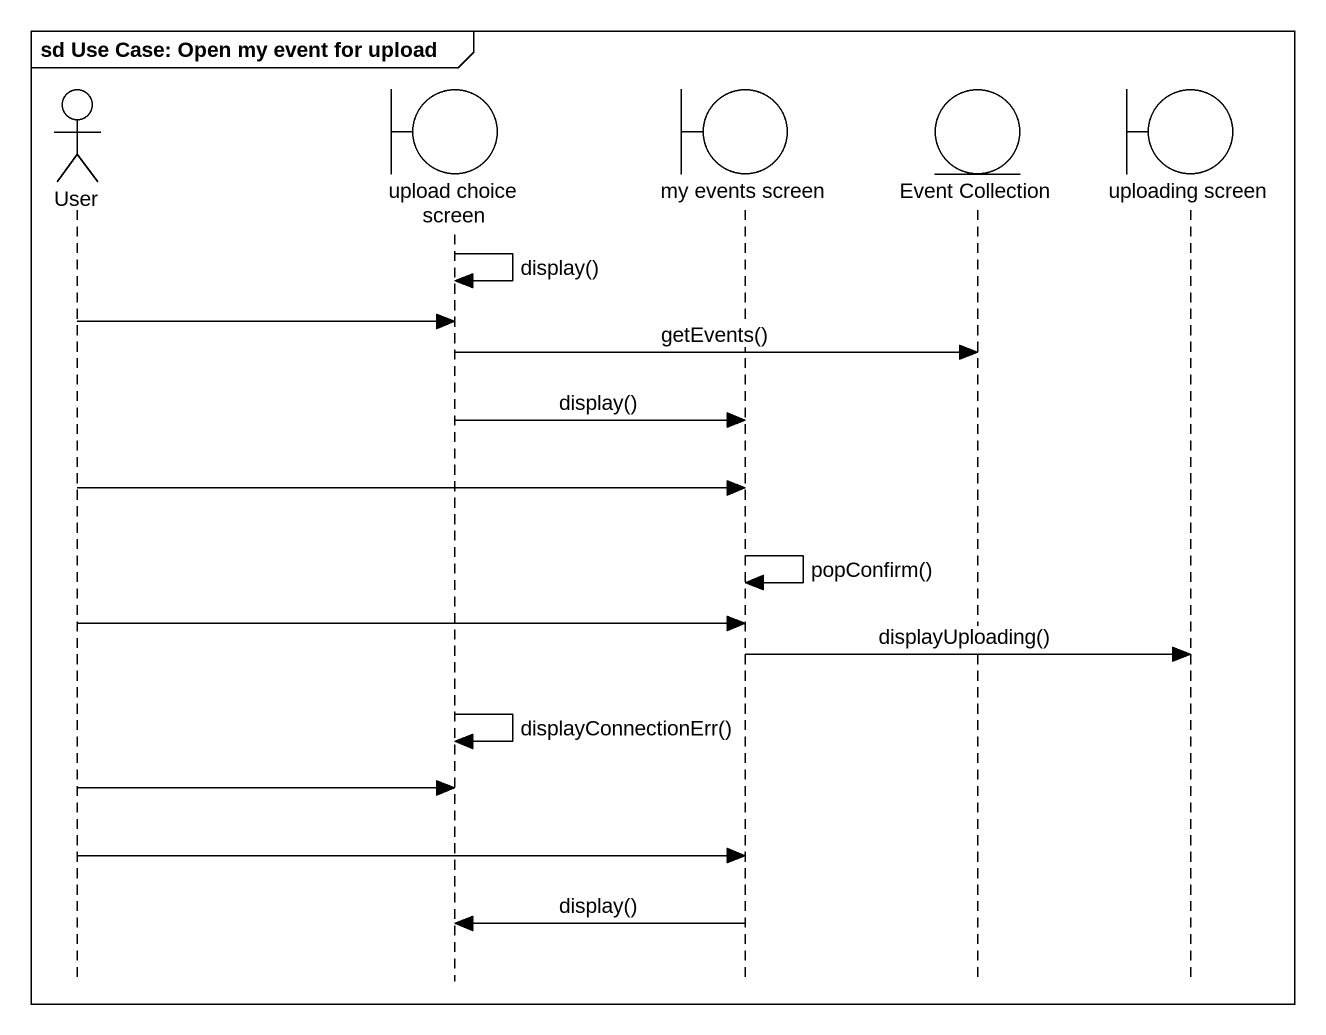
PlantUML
@startuml
mainframe sd Use Case: Open my event for upload
hide footbox
actor User
boundary "upload choice screen" as upload_choice_screen
boundary "my events screen" as my_events_screen
entity "Event Collection" as Event_Collection
boundary "uploading screen" as uploading_screen

upload_choice_screen -> upload_choice_screen : display()
User -> upload_choice_screen
upload_choice_screen -> Event_Collection : getEvents()
upload_choice_screen -> my_events_screen : display()
User -> my_events_screen
my_events_screen -> my_events_screen : popConfirm()
User -> my_events_screen
my_events_screen -> uploading_screen : displayUploading()
upload_choice_screen -> upload_choice_screen : displayConnectionErr()
User -> upload_choice_screen
User -> my_events_screen
my_events_screen -> upload_choice_screen : display()
@enduml
